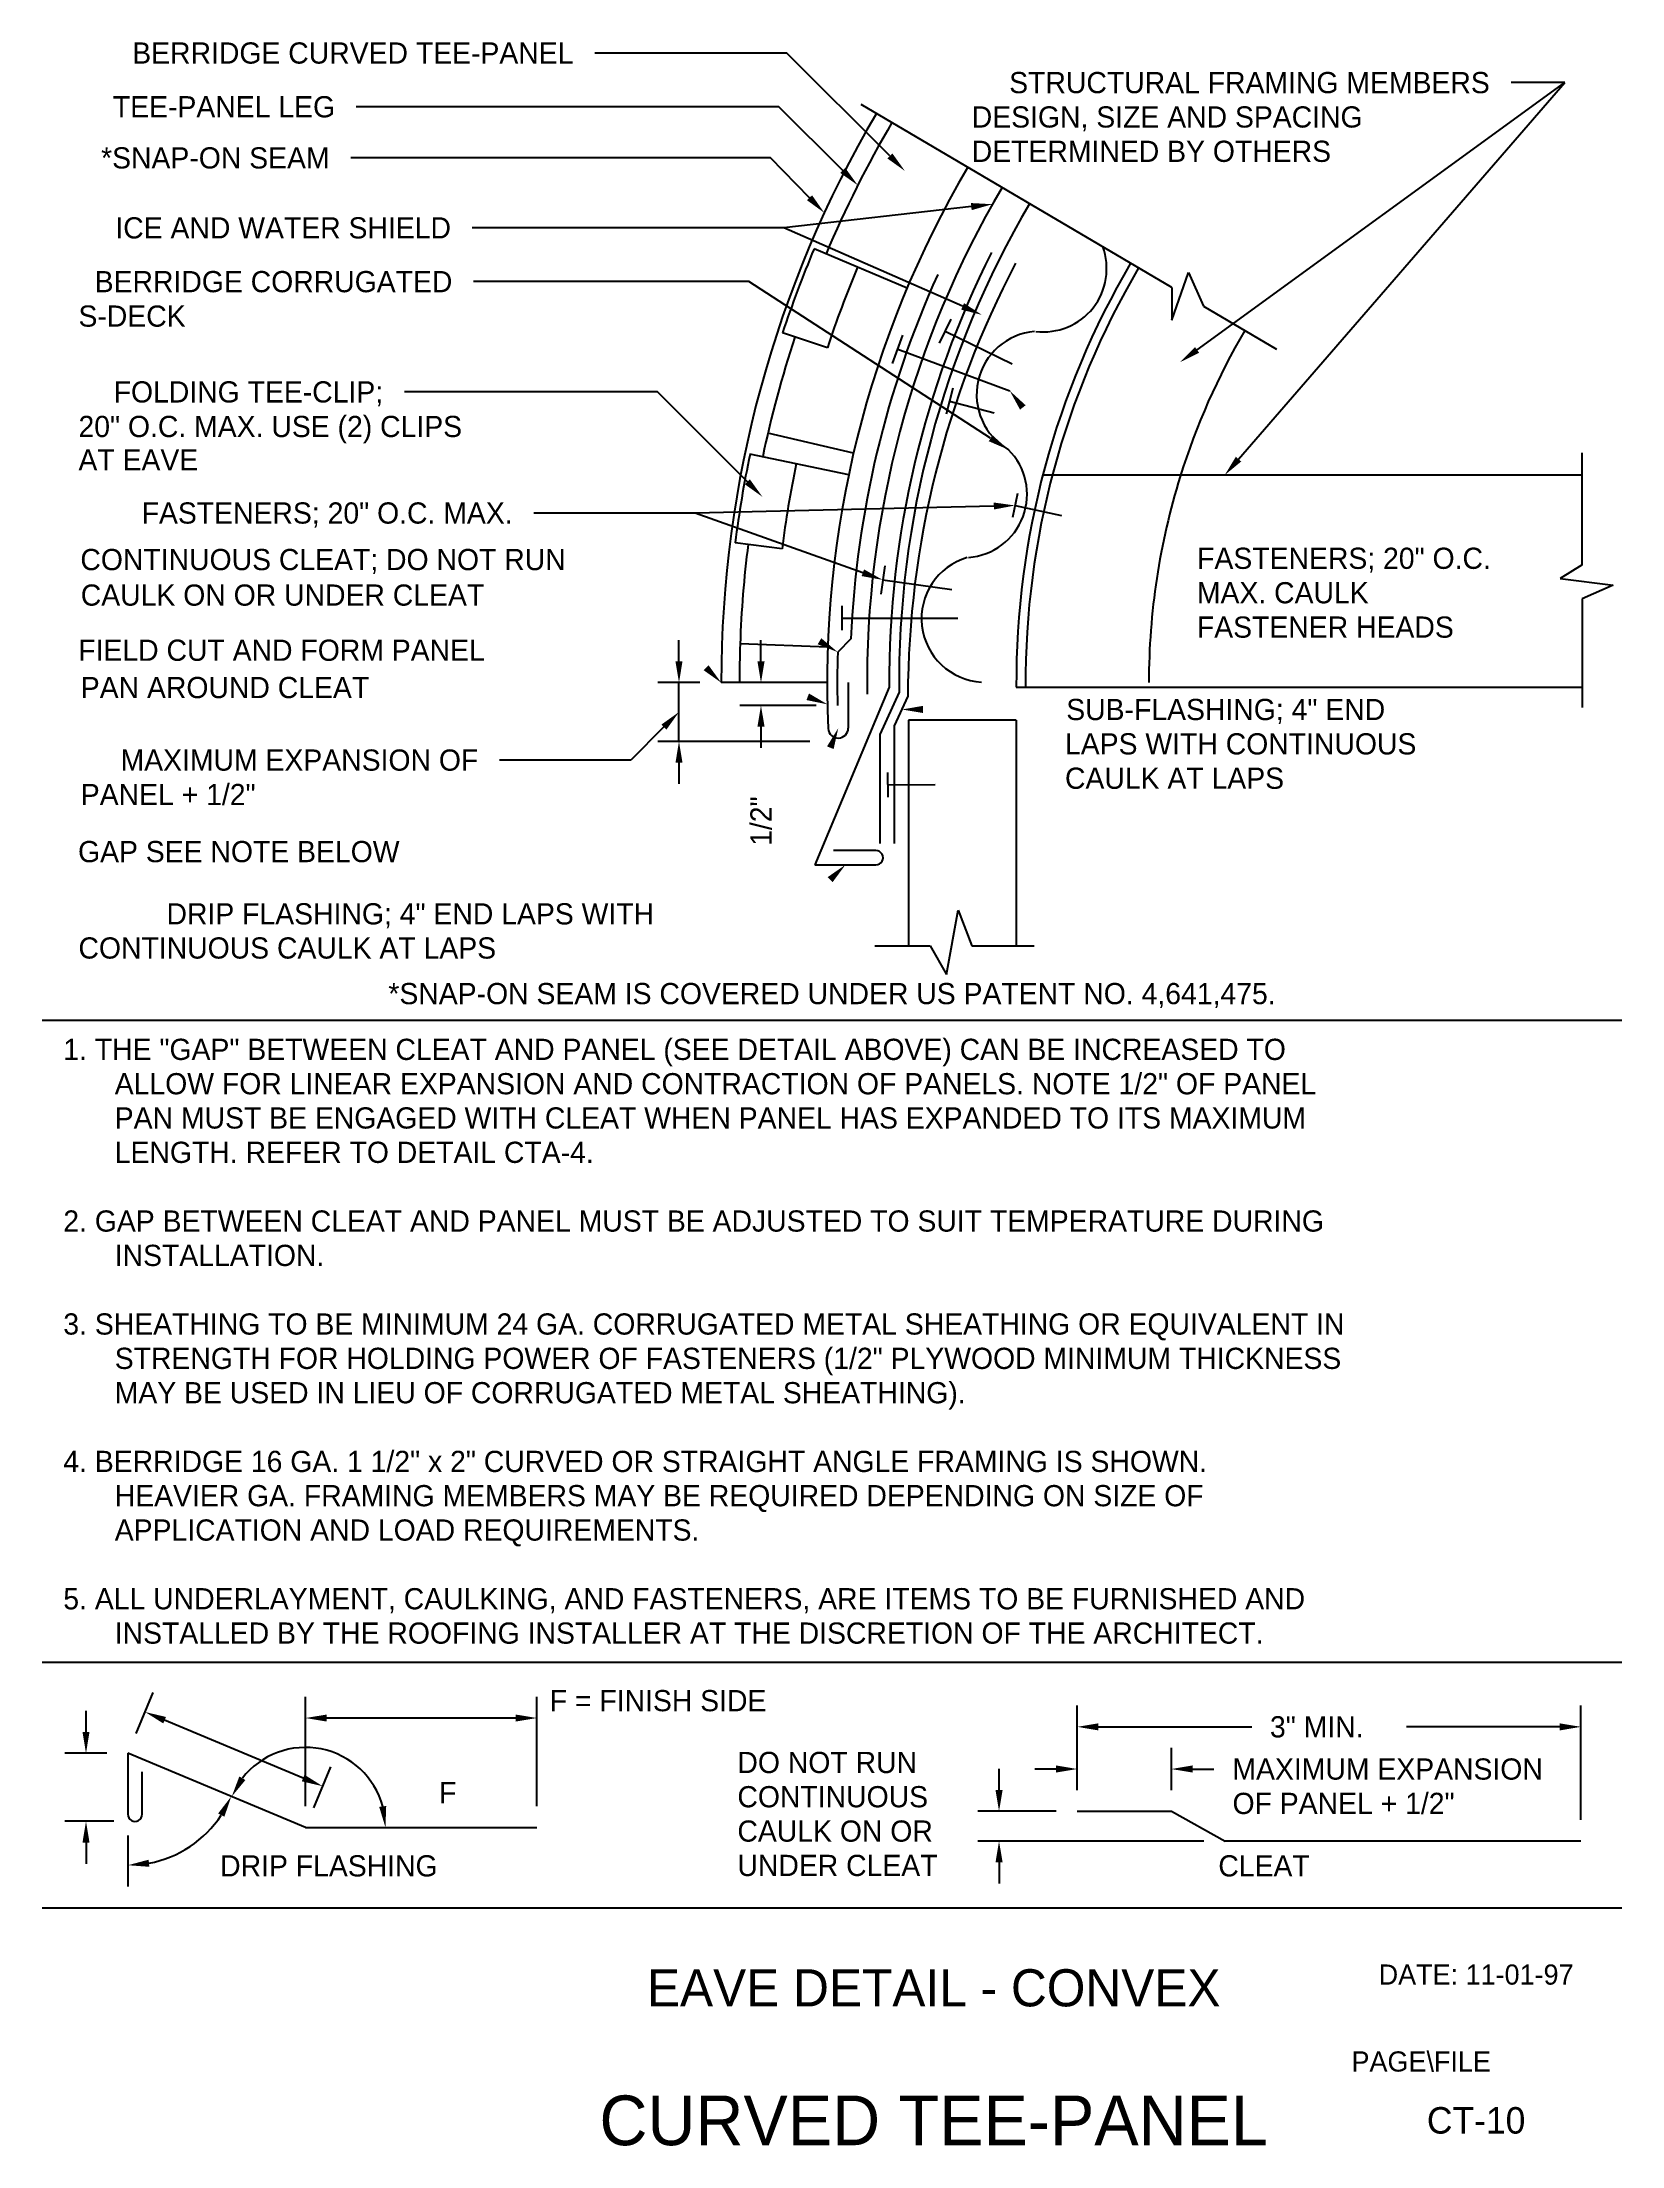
# Model space of a CAD drawing. Extents: x 1 to 15.9, y 0.5 to 20.3.
import ezdxf
from ezdxf.enums import TextEntityAlignment as Align

# ---------------------------------------------------------------- set-up
doc = ezdxf.new("R2010")
doc.units = 0
doc.header["$LTSCALE"] = 0.26666
doc.linetypes.add('HIDDENX2', pattern=[0])
for name, color, linetype in [('BORDER', 7, 'CONTINUOUS'), ('CMP-FLSH', 7, 'CONTINUOUS'), ('DIM-TXT', 7, 'CONTINUOUS'), ('STRCTR', 7, 'CONTINUOUS')]:
    doc.layers.add(name, color=color, linetype=linetype)

msp = doc.modelspace()

# ---------------------------------------------------------------- linework, layer by layer
at = {"layer": 'BORDER', "color": 0, "linetype": 'CONTINUOUS'}
for p, q in [((0.982, 11.126), (15.88, 11.126)), ((0.982, 5.07), (15.88, 5.07)), ((15.88, 2.75), (0.982, 2.75))]:
    msp.add_line(p, q, dxfattribs=at)
at = {"layer": 'CMP-FLSH', "color": 0, "linetype": 'HIDDENX2'}
for p, q in [((9.139, 18.029), (8.262, 18.399)), ((8.388, 17.466), (7.964, 17.606)), ((8.634, 16.473), (7.827, 16.66)), ((8.589, 16.268), (7.657, 16.463)), ((7.96, 15.571), (7.517, 15.627)), ((8.392, 14.644), (7.564, 14.673))]:
    msp.add_line(p, q, dxfattribs=at)
at = {"layer": 'CMP-FLSH', "color": 0, "linetype": 'CONTINUOUS'}
for p, q in [((9.444, 17.509), (9.555, 17.736)), ((9.002, 17.319), (9.1, 17.584)), ((9.499, 17.622), (10.131, 17.316)), ((9.051, 17.452), (10.107, 17.061)), ((9.571, 17.085), (9.506, 16.84)), ((9.538, 16.962), (9.959, 16.852)), ((10.181, 16.093), (10.132, 15.865)), ((15.506, 16.265), (10.419, 16.265)), ((10.157, 15.979), (10.595, 15.884)), ((8.928, 15.41), (8.891, 15.144)), ((8.91, 15.277), (9.561, 15.187)), ((8.523, 15.031), (8.523, 14.803)), ((8.523, 14.917), (9.616, 14.917)), ((8.61, 14.722), (8.485, 14.596)), ((8.386, 14.308), (7.386, 14.308)), ((8.584, 14.311), (8.584, 13.879)), ((8.97, 14.265), (8.27, 12.59)), ((9.064, 14.218), (8.881, 13.82)), ((9.145, 14.18), (9.016, 13.9)), ((10.169, 14.265), (15.506, 14.265)), ((9.016, 13.9), (9.016, 12.792)), ((10.169, 13.953), (9.152, 13.953)), ((9.152, 13.953), (9.152, 11.826)), ((10.169, 13.953), (10.169, 11.826)), ((8.881, 13.82), (8.881, 12.792)), ((8.955, 13.462), (8.956, 13.229)), ((8.956, 13.346), (9.404, 13.347)), ((8.845, 12.724), (8.444, 12.724)), ((8.27, 12.59), (8.845, 12.59)), ((9.511, 11.557), (9.62, 12.162)), ((9.62, 12.162), (9.75, 11.826)), ((8.836, 11.826), (9.358, 11.826)), ((9.358, 11.826), (9.511, 11.557)), ((9.75, 11.826), (10.338, 11.826)), ((1.791, 4.212), (1.791, 3.637)), ((3.466, 3.512), (1.791, 4.212)), ((1.925, 3.637), (1.925, 4.038)), ((10.744, 3.665), (11.631, 3.665)), ((11.631, 3.665), (12.137, 3.383)), ((3.466, 3.512), (5.648, 3.512)), ((15.493, 3.383), (12.137, 3.383))]:
    msp.add_line(p, q, dxfattribs=at)
for centre, radius, start, end in [((17.964, 14.308), 10.578, 149.5035, 180), ((17.964, 14.308), 9.578, 149.5035, 182.5905), ((17.964, 14.308), 9.203, 149.5035, 180.6667), ((17.964, 14.308), 8.901, 149.5035, 180.5796), ((17.964, 14.308), 8.995, 153.1963, 180.2738), ((17.953, 14.155), 8.807, 152.1963, 179.8337), ((17.964, 14.308), 7.795, 149.5034, 180.3161), ((10.425, 18.212), 0.596, 262.989, 20.4168), ((17.964, 14.308), 9.364, 155.7229, 177.4655), ((10.394, 17.024), 0.599, 95.0282, 240.0966), ((17.965, 14.308), 6.546, 149.5037, 162.7226), ((9.674, 16.083), 0.596, 274.2393, 45.0333), ((9.874, 14.912), 0.599, 106.2779, 266.8424), ((17.964, 14.308), 9.484, 178.2634, 181.2998), ((8.49, 13.879), 0.0938, 182.5905, 0), ((8.845, 12.657), 0.0672, 269.9994, 90.0006), ((1.858, 3.637), 0.0672, 179.9991, 0.0009)]:
    msp.add_arc(centre, radius, start, end, dxfattribs=at)
at = {"layer": 'CMP-FLSH', "color": 0, "linetype": 'HIDDENX2'}
for centre, radius, start, end in [((17.964, 14.308), 10.407, 149.5035, 157.1374), ((17.963, 14.309), 10.528, 157.137, 161.7484), ((17.965, 14.308), 10.085, 157.1376, 161.7481), ((17.964, 14.308), 10.407, 161.7481, 168.1932), ((17.963, 14.308), 10.528, 168.1927, 172.8041), ((17.965, 14.308), 10.085, 168.1933, 172.8038), ((17.964, 14.308), 10.406, 172.8037, 177.9934), ((17.966, 14.308), 10.408, 177.9932, 179.9998)]:
    msp.add_arc(centre, radius, start, end, dxfattribs=at)
at = {"layer": 'DIM-TXT', "color": 0, "linetype": 'CONTINUOUS'}
for p, q in [((8.004, 20.246), (6.193, 20.246)), ((8.976, 19.275), (8.004, 20.246)), ((11.873, 17.446), (15.343, 19.967)), ((12.265, 16.416), (15.343, 19.967)), ((15.343, 19.967), (14.834, 19.967)), ((7.928, 19.739), (3.945, 19.739)), ((8.533, 19.139), (7.928, 19.739)), ((7.851, 19.257), (3.893, 19.257)), ((8.219, 18.881), (7.851, 19.257)), ((9.745, 18.797), (7.978, 18.597)), ((7.978, 18.597), (5.038, 18.597)), ((9.662, 17.857), (7.978, 18.597)), ((7.648, 18.09), (5.051, 18.09)), ((9.927, 16.613), (7.648, 18.09)), ((6.785, 17.05), (4.398, 17.05)), ((7.634, 16.202), (6.785, 17.05)), ((7.14, 15.908), (5.619, 15.908)), ((9.957, 15.974), (7.14, 15.908)), ((8.721, 15.344), (7.14, 15.908)), ((6.988, 14.508), (6.988, 14.708)), ((7.761, 14.508), (7.761, 14.708)), ((7.186, 14.308), (6.788, 14.308)), ((6.988, 13.754), (6.988, 14.308)), ((8.283, 14.093), (7.561, 14.093)), ((6.846, 13.89), (6.534, 13.578)), ((7.761, 13.893), (7.761, 13.693)), ((8.223, 13.754), (6.788, 13.754)), ((6.534, 13.578), (5.295, 13.578)), ((6.988, 13.554), (6.988, 13.354)), ((1.868, 4.397), (2.03, 4.785)), ((1.396, 4.412), (1.396, 4.612)), ((3.466, 3.712), (3.466, 4.744)), ((5.648, 3.712), (5.648, 4.744)), ((10.744, 3.865), (10.744, 4.661)), ((15.493, 3.583), (15.493, 4.661)), ((3.444, 3.978), (2.137, 4.524)), ((5.448, 4.544), (3.666, 4.544)), ((10.944, 4.461), (12.39, 4.461)), ((15.293, 4.461), (13.847, 4.461)), ((1.591, 4.212), (1.196, 4.212)), ((11.631, 3.865), (11.631, 4.263)), ((3.543, 3.697), (3.705, 4.085)), ((10.006, 3.865), (10.006, 4.065)), ((10.544, 4.063), (10.344, 4.063)), ((11.831, 4.063), (12.031, 4.063)), ((10.544, 3.665), (9.806, 3.665)), ((1.658, 3.57), (1.196, 3.57)), ((1.791, 3.437), (1.791, 2.956)), ((11.937, 3.383), (9.806, 3.383)), ((1.396, 3.37), (1.396, 3.17)), ((10.006, 3.183), (10.006, 2.983))]:
    msp.add_line(p, q, dxfattribs=at)
for centre, radius, start, end in [((3.466, 3.512), 0.755, 15.2325, 142.0857), ((1.791, 4.212), 1.057, 280.8607, 326.4575)]:
    msp.add_arc(centre, radius, start, end, dxfattribs=at)
for points in [[(9, 19.299), (8.953, 19.252), (9.118, 19.134)], [(8.556, 19.162), (8.509, 19.115), (8.675, 18.998)], [(8.243, 18.904), (8.195, 18.858), (8.359, 18.738)], [(9.741, 18.831), (9.748, 18.764), (9.943, 18.82)], [(9.676, 17.887), (9.649, 17.826), (9.845, 17.776)], [(11.893, 17.419), (11.854, 17.473), (11.711, 17.329)], [(9.945, 16.641), (9.909, 16.585), (10.095, 16.505)], [(12.29, 16.394), (12.239, 16.438), (12.134, 16.265)], [(7.657, 16.225), (7.61, 16.178), (7.775, 16.06)], [(9.956, 16.007), (9.958, 15.941), (10.157, 15.979)], [(8.733, 15.376), (8.71, 15.313), (8.91, 15.277)], [(6.955, 14.508), (7.021, 14.508), (6.988, 14.308)], [(7.728, 14.508), (7.795, 14.508), (7.761, 14.308)], [(7.728, 13.893), (7.795, 13.893), (7.761, 14.093)], [(6.87, 13.866), (6.823, 13.913), (6.988, 14.031)], [(6.955, 13.554), (7.021, 13.554), (6.988, 13.754)], [(2.15, 4.554), (2.125, 4.493), (1.953, 4.601)], [(3.666, 4.577), (3.666, 4.511), (3.466, 4.544)], [(5.448, 4.577), (5.448, 4.511), (5.648, 4.544)], [(1.363, 4.412), (1.429, 4.412), (1.396, 4.212)], [(10.944, 4.494), (10.944, 4.427), (10.744, 4.461)], [(15.293, 4.494), (15.293, 4.427), (15.493, 4.461)], [(2.899, 3.959), (2.842, 3.993), (2.77, 3.803)], [(3.456, 4.009), (3.431, 3.947), (3.628, 3.901)], [(10.544, 4.097), (10.544, 4.03), (10.744, 4.063)], [(11.831, 4.097), (11.831, 4.03), (11.631, 4.063)], [(2.642, 3.644), (2.701, 3.613), (2.766, 3.805)], [(9.973, 3.865), (10.04, 3.865), (10.006, 3.665)], [(4.227, 3.715), (4.161, 3.706), (4.22, 3.512)], [(1.363, 3.37), (1.429, 3.37), (1.396, 3.57)], [(9.973, 3.183), (10.04, 3.183), (10.006, 3.383)], [(1.993, 3.141), (1.987, 3.208), (1.791, 3.156)]]:
    msp.add_solid(points, dxfattribs=at)
at = {"layer": 'DIM-TXT', "color": 0, "linetype": 'CONTINUOUS', "extrusion": (0, 0, -1)}
for points in [[(-10.204, 16.883), (-10.107, 17.061), (-10.257, 16.924)], [(-8.33, 14.727), (-8.485, 14.596), (-8.296, 14.67)], [(-7.267, 14.472), (-7.386, 14.308), (-7.221, 14.425)], [(-8.214, 14.206), (-8.389, 14.103), (-8.19, 14.144)], [(-8.384, 13.707), (-8.49, 13.879), (-8.446, 13.682)], [(-8.39, 12.474), (-8.557, 12.59), (-8.437, 12.427)]]:
    msp.add_solid(points, dxfattribs=at)
at = {"layer": 'DIM-TXT', "color": 0, "linetype": 'CONTINUOUS', "extrusion": (-1.22461e-16, 1.22461e-16, -1)}
msp.add_solid([(-9.289, 14.022), (-9.089, 14.055), (-9.289, 14.089)], dxfattribs=at)
at = {"layer": 'STRCTR', "color": 0, "linetype": 'CONTINUOUS'}
for p, q in [((11.637, 18.035), (8.707, 19.76)), ((11.637, 17.726), (11.793, 18.175)), ((11.793, 18.175), (11.934, 17.86)), ((11.637, 18.035), (11.637, 17.726)), ((11.934, 17.86), (12.624, 17.454)), ((15.506, 15.419), (15.506, 16.476)), ((15.506, 15.419), (15.298, 15.291)), ((15.298, 15.291), (15.796, 15.227)), ((15.796, 15.227), (15.506, 15.098)), ((15.506, 15.098), (15.506, 14.073))]:
    msp.add_line(p, q, dxfattribs=at)
at = {"layer": 'STRCTR', "color": 0, "linetype": 'HIDDENX2'}
for radius, start, end in [(7.708, 149.5035, 180.3196), (6.545, 162.7223, 180.0001)]:
    msp.add_arc((17.964, 14.308), radius, start, end, dxfattribs=at)

# ---------------------------------------------------------------- texts
at = {"layer": 'BORDER', "color": 0, "linetype": 'CONTINUOUS'}
for s, height, p in [('DATE: 11-01-97', 0.1902, (14.505, 2.125)), ('CT-10', 0.25, (14.505, 0.75))]:
    msp.add_text(s, height=height, dxfattribs=at).set_placement(p, align=Align.MIDDLE)
msp.add_text('PAGE\\FILE', height=0.1902, dxfattribs=at).set_placement((13.33, 1.21))
at = {"layer": 'BORDER', "color": 0}
msp.add_text('CURVED TEE-PANEL', height=0.46875, dxfattribs=at).set_placement((9.39, 0.75), align=Align.MIDDLE)
at = {"layer": 'DIM-TXT', "color": 0, "linetype": 'CONTINUOUS'}
for s, p in [('BERRIDGE CURVED TEE-PANEL', (5.993, 20.246)), ('STRUCTURAL FRAMING MEMBERS', (14.634, 19.967)), ('TEE-PANEL LEG', (3.745, 19.739)), ('*SNAP-ON SEAM', (3.693, 19.257)), ('ICE AND WATER SHIELD', (4.838, 18.597)), ('BERRIDGE CORRUGATED', (4.851, 18.09)), ('FOLDING TEE-CLIP;', (4.198, 17.05)), ('FASTENERS; 20" O.C. MAX.', (5.419, 15.908)), ('MAXIMUM EXPANSION OF', (5.095, 13.578)), ('DRIP FLASHING; 4" END LAPS WITH', (6.753, 12.128))]:
    msp.add_text(s, height=0.2, dxfattribs=at).set_placement(p, align=Align.MIDDLE_RIGHT)
for s, p in [('DESIGN, SIZE AND SPACING', (9.749, 19.543)), ('DETERMINED BY OTHERS', (9.749, 19.219)), ('S-DECK', (1.325, 17.665)), ('20" O.C. MAX. USE (2) CLIPS', (1.325, 16.624)), ('AT EAVE', (1.325, 16.309)), ('CONTINUOUS CLEAT; DO NOT RUN', (1.343, 15.369)), ('FASTENERS; 20" O.C.', (11.874, 15.381)), ('CAULK ON OR UNDER CLEAT', (1.347, 15.034)), ('MAX. CAULK', (11.872, 15.056)), ('FASTENER HEADS', (11.872, 14.732)), ('FIELD CUT AND FORM PANEL', (1.323, 14.514)), ('PAN AROUND CLEAT', (1.347, 14.162)), ('SUB-FLASHING; 4" END ', (10.64, 13.955)), ('LAPS WITH CONTINUOUS', (10.628, 13.631)), ('CAULK AT LAPS', (10.628, 13.307)), ('PANEL + 1/2"', (1.347, 13.153)), ('GAP SEE NOTE BELOW', (1.321, 12.615)), ('CONTINUOUS CAULK AT LAPS', (1.325, 11.706)), ('1. THE "GAP" BETWEEN CLEAT AND PANEL (SEE DETAIL ABOVE) CAN BE INCREASED TO', (1.182, 10.75)), ('ALLOW FOR LINEAR EXPANSION AND CONTRACTION OF PANELS. NOTE 1/2" OF PANEL', (1.667, 10.426)), ('PAN MUST BE ENGAGED WITH CLEAT WHEN PANEL HAS EXPANDED TO ITS MAXIMUM', (1.667, 10.103)), ('LENGTH. REFER TO DETAIL CTA-4.', (1.667, 9.779)), ('2. GAP BETWEEN CLEAT AND PANEL MUST BE ADJUSTED TO SUIT TEMPERATURE DURING', (1.182, 9.131)), ('INSTALLATION.', (1.667, 8.807)), ('3. SHEATHING TO BE MINIMUM 24 GA. CORRUGATED METAL SHEATHING OR EQUIVALENT IN', (1.182, 8.16)), ('STRENGTH FOR HOLDING POWER OF FASTENERS (1/2" PLYWOOD MINIMUM THICKNESS', (1.667, 7.836)), ('MAY BE USED IN LIEU OF CORRUGATED METAL SHEATHING).', (1.667, 7.512)), ('4. BERRIDGE 16 GA. 1 1/2" x 2" CURVED OR STRAIGHT ANGLE FRAMING IS SHOWN.', (1.182, 6.864)), ('HEAVIER GA. FRAMING MEMBERS MAY BE REQUIRED DEPENDING ON SIZE OF', (1.667, 6.541)), ('APPLICATION AND LOAD REQUIREMENTS.', (1.667, 6.217)), ('5. ALL UNDERLAYMENT, CAULKING, AND FASTENERS, ARE ITEMS TO BE FURNISHED AND', (1.182, 5.569)), ('INSTALLED BY THE ROOFING INSTALLER AT THE DISCRETION OF THE ARCHITECT.', (1.667, 5.245)), ('F = FINISH SIDE', (5.769, 4.608)), ('3" MIN.', (12.561, 4.361)), ('DO NOT RUN', (7.539, 4.025)), ('MAXIMUM EXPANSION', (12.207, 3.963)), ('F', (4.725, 3.74)), ('CONTINUOUS', (7.539, 3.702)), ('OF PANEL + 1/2"', (12.208, 3.639)), ('CAULK ON OR', (7.539, 3.378)), ('DRIP FLASHING', (2.661, 3.05)), ('UNDER CLEAT', (7.539, 3.054)), ('CLEAT', (12.074, 3.05))]:
    msp.add_text(s, height=0.2, dxfattribs=at).set_placement(p)
msp.add_text('1/2"', height=0.2, rotation=90, dxfattribs=at).set_placement((7.861, 12.769))
msp.add_text('*SNAP-ON SEAM IS COVERED UNDER US PATENT NO. 4,641,475.', height=0.2, dxfattribs=at).set_placement((8.431, 11.276), align=Align.CENTER)
msp.add_text('EAVE DETAIL - CONVEX', height=0.35, dxfattribs=at).set_placement((9.39, 2), align=Align.MIDDLE)

doc.saveas('drawing.dxf')
